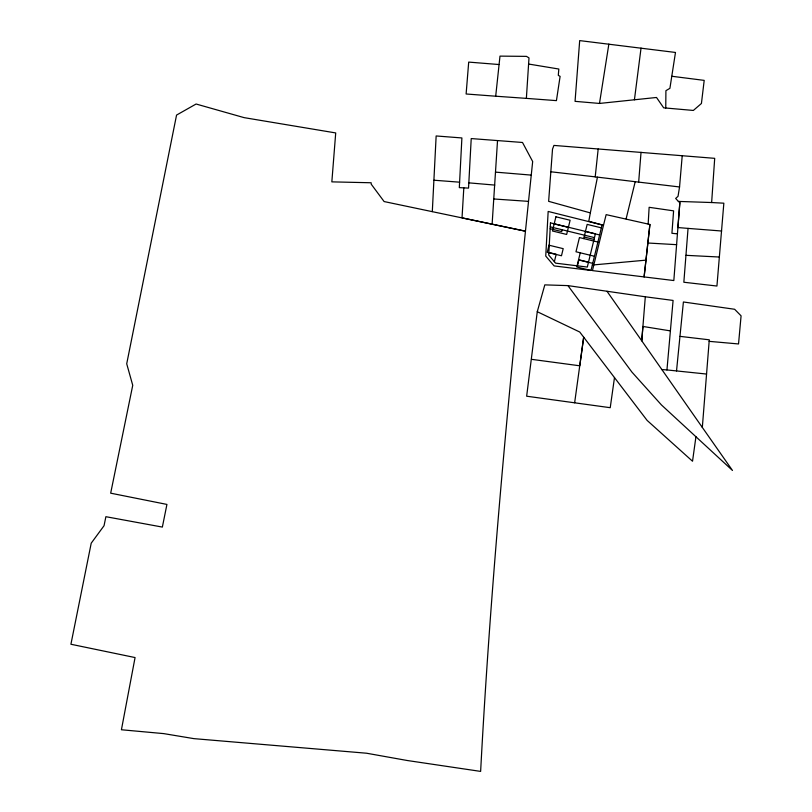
<?xml version="1.0" encoding="UTF-8"?>
<svg xmlns="http://www.w3.org/2000/svg" width="812" height="812" viewBox="0 0 812 812"><rect width="100%" height="100%" fill="white"/><g stroke="black" fill="none" stroke-linecap="round" stroke-linejoin="round"><path stroke-width="1.22" d="M665.759 108.016L665.911 90.68L669.91 88.325L675.482 52.455L579.687 40.6L575.058 101.348L599.489 103.439L656.512 97.47L663.668 107.834L693.357 110.442L701.426 103.489L704.197 80.378L671.91 76.277M432.309 211.597L436.145 135.959L461.896 137.949L459.318 187.633L468.544 188.1L471.224 138.568L522.502 142.476L532.672 161.537C511.489 364.466 491.412 567.608 480.633 771.4L407.269 760.509L366.557 753.221L193.906 738.636L163.78 733.622L121.424 729.755L135.066 657.558L70.918 644.251L91.218 543.177L104.048 525.719L105.885 516.696L162.359 527.079L166.927 504.425L110.676 493.178L132.742 385.304L126.713 363.796L176.559 115.081L196.098 104.017L244.118 117.638L335.711 132.935L331.844 181.868L371.125 182.761L371.257 184.243L384.117 201.559L525.334 231.166L462.028 217.86L463.814 187.856M492.123 224.163L497.523 140.598M648.159 224.061L649.133 207.304L673.605 210.856L671.92 233.288L677.431 233.866L673.828 280.546L592.445 270.609L593.846 264.885M528.592 64.036L558.818 69.03L558.291 75.374L560.107 76.369L556.433 100.627L526.369 98.374L528.998 57.885L526.46 56.373L499.989 56.119L495.696 96.212L466.118 93.989L468.697 62.098L498.923 64.524M682.222 155.691L679.553 186.963L678.03 196.331L675.665 198.432L678.375 201.417L711.637 202.533L714.702 158.34L553.926 145.419L552.515 149.134L548.638 201.335L590.334 212.906L588.781 221.28L603.489 225.289L594.181 263.494L592.425 265.017L645.987 260.144L649.904 224.467L606.148 214.632L603.489 225.289M709.15 341.344L709.272 339.812L679.959 336.361L683.399 301.983L734.627 309.27L741.082 315.838L738.534 343.953L709.15 341.344L702.329 427.427L732.475 470.452L661.435 404.934L631.909 372.079L567.933 285.611L544.811 284.88L537.27 311.707L526.653 396.205L610.228 407.695L614.501 377.489M677.431 233.866L679.857 202.604L678.375 201.417M711.637 202.533L723.847 203.193L716.935 286.037L683.846 282.241L688.048 228.395L677.898 227.543L679.857 202.604M679.553 186.963L638.668 182.111L641.033 152.301M567.933 285.611L645.307 296.786L641.764 340.827L702.329 427.427M706.541 374.048L666.946 369.937L673.087 300.44L645.307 296.786M676.528 370.922L679.959 336.361M638.668 182.111L595.206 176.864L598.18 149.022M649.904 224.467L644.089 277.004L645.987 260.144M634.426 99.815L641.044 48.07M574.642 402.782L583.686 337.173L579.768 365.796L531.484 359.32M695.945 436.683L692.534 461.236L647.103 420.393L579.748 332.027L537.27 311.707M599.489 103.439L608.858 44.102M590.334 212.906L597.439 177.209M554.373 261.697L556.179 254.288L548.871 252.512M562.148 229.755L561.701 231.562L550.15 228.751M580.245 252.806L576.794 267.006L590.994 270.467L602.068 224.934L548.161 211.445L545.745 256.064L554.129 265.92L590.994 270.457M583.706 238.596L587.157 224.396L601.357 227.847M577.433 265.849L578.905 259.82L588.497 262.154M584.873 235.287L584.427 237.094L594.029 239.428M626.103 218.875L635.197 181.736M685.978 255.323L719.422 257.028M647.864 243.011L676.629 244.676M493.757 198.97L528.358 201.356M495.696 96.212L526.369 98.374M434.014 180.223L459.592 182.182M688.048 228.395L721.624 231.014M661.526 369.501L666.946 369.937M495.482 172.124L531.139 175.098M468.828 182.852L494.731 185.085M550.912 171.789L595.206 176.864M670.144 330.849L642.911 326.454L641.764 340.827L607.011 291.315M554.18 223.899L568.38 227.35M585.432 231.501L599.632 234.952M550.252 226.863L594.475 237.622M597.906 242.057L579.443 237.561L575.982 251.771L594.445 256.257M578.52 259.911L592.719 263.362M550.465 222.884L548.729 255.059L555.621 263.159L587.309 267.057L595.399 233.815L550.465 222.884M548.993 245.204L547.268 252.309L561.478 255.76L563.203 248.655L548.993 245.204M555.905 216.794L552.454 230.994L566.654 234.455L570.115 220.245L555.905 216.794"/></g></svg>
